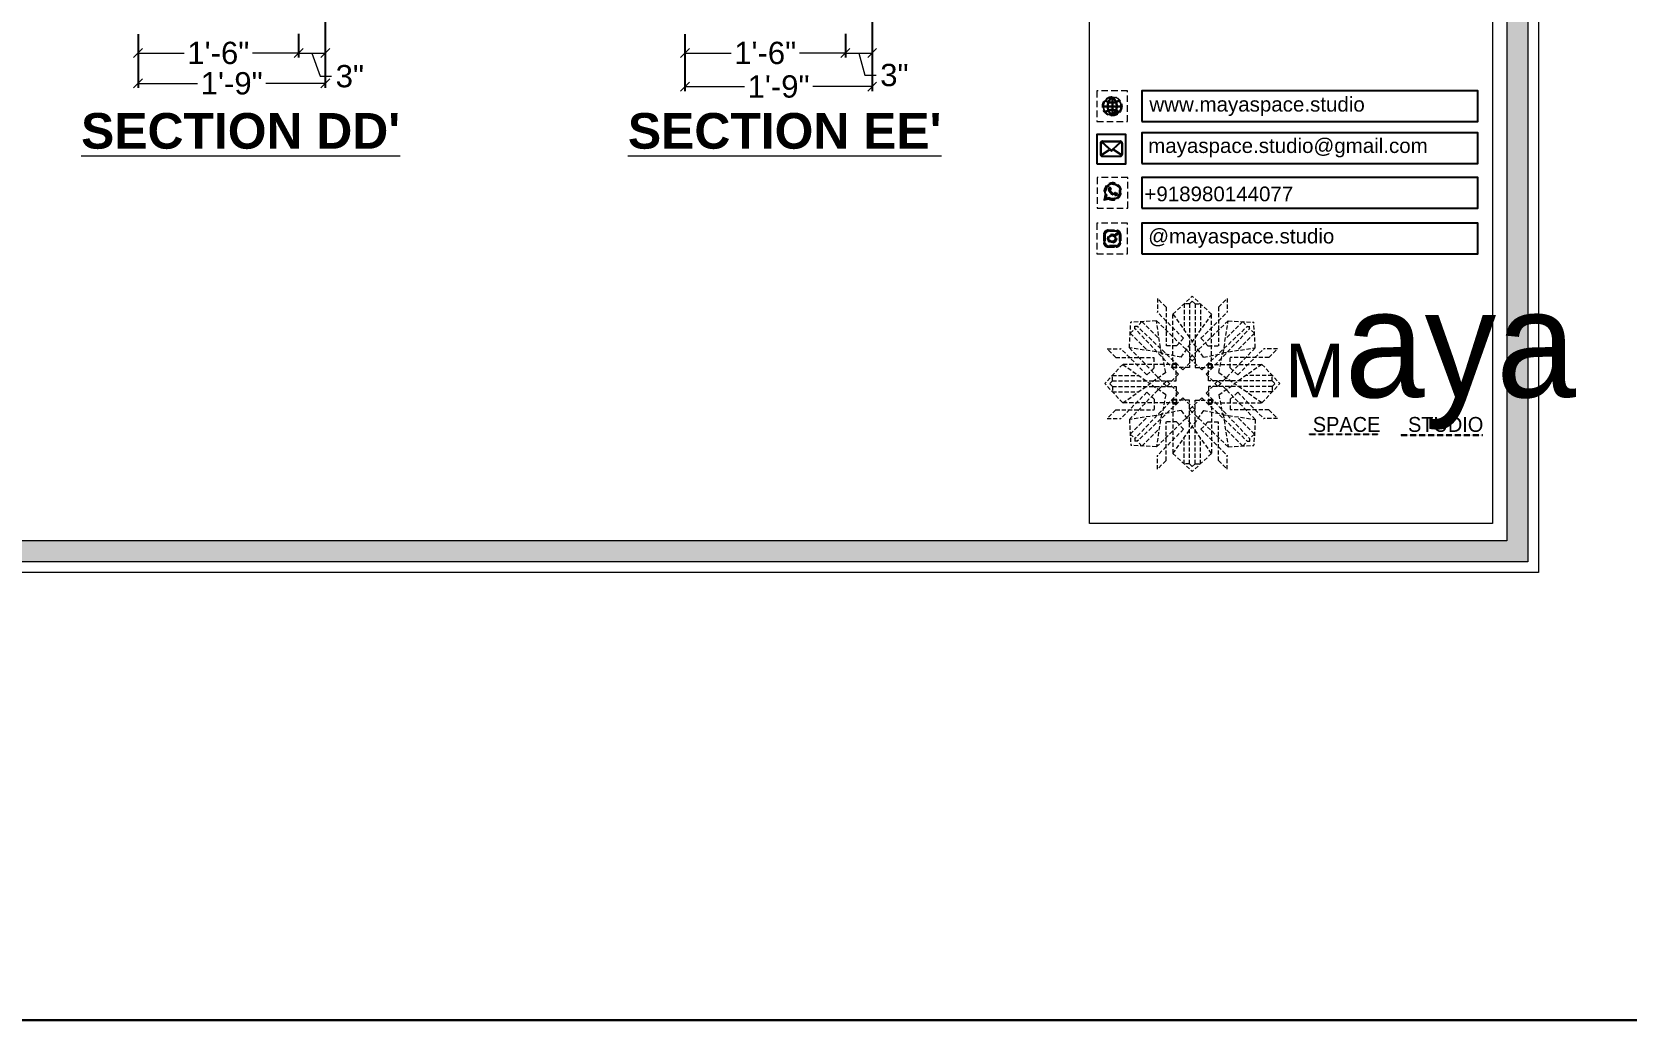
# Model space of a CAD drawing. Header units: millimetres. Extents: x 56222 to 3066687, y -650199 to -121287.
# Drawn here: x 133201.9 to 133380.8, y -185589.3 to -185478.4 of the extents above; entities that cross this region are included whole.
import ezdxf

# ---------------------------------------------------------------- set-up
doc = ezdxf.new("R2010")
doc.units = ezdxf.units.MM
doc.header["$MEASUREMENT"] = 0
doc.header["$PDMODE"] = 35
doc.linetypes.add('DASHEDX2', pattern=[1.5, 1, -0.5])
doc.layers.get('Defpoints').update_dxf_attribs({"color": 220})
for name, color, linetype, lineweight in [('DIM.', 250, 'Continuous', 13), ('dim05', 1, 'Continuous', 13), ('Dimension', 10, 'DASHEDX2', 20), ('TILE', 14, 'Continuous', 9), ('wall', 7, 'Continuous', 30)]:
    doc.layers.add(name, color=color, linetype=linetype, lineweight=lineweight)
doc.styles.add('Arial', font='arial.ttf')
doc.styles.get("Standard").update_dxf_attribs({"font": 'arial.ttf', "height": 6})
doc.dimstyles.new('ISO-25', dxfattribs={"dimtxt": 2.5, "dimasz": 1, "dimexe": 0.5, "dimexo": 1, "dimtad": 0, "dimdec": 1, "dimlunit": 4, "dimtxsty": 'Standard', "dimblk": 'OBLIQUE', "dimcen": 2.5, "dimclrd": 1, "dimclre": 1, "dimclrt": 5, "dimadec": 0, "dimazin": 0, "dimtfac": 1, "dimtdec": 1, "dimtmove": 0, "dimatfit": 3, "dimfxl": 1, "dimlwd": -1, "dimarcsym": 0})

# ---------------------------------------------------------------- blocks, each defined once
blk = doc.blocks.new('FSFSF')
at = {"color": 42, "lineweight": 5, "true_color": 0xe0ac11}
for p, q in [((28600.03, 143.51), (28600.03, 140.16)), ((28602.15, 141.41), (28600.03, 143.51)), ((28602.15, 141.41), (28602.15, 131.95)), ((28603.86, 139.69), (28608.58, 144.08)), ((28607.9, 142.22), (28606.58, 142.22)), ((28606.58, 142.22), (28606.58, 135.84)), ((28607.9, 142.22), (28608.58, 142.85)), ((28607.9, 142.22), (28607.9, 126.58)), ((28613.31, 139.69), (28608.58, 144.08)), ((28609.27, 142.22), (28608.59, 142.85)), ((28609.27, 142.22), (28609.27, 126.58)), ((28609.27, 142.22), (28610.59, 142.22)), ((28610.59, 142.22), (28610.59, 135.84)), ((28615.02, 141.41), (28617.14, 143.51)), ((28615.02, 141.41), (28615.02, 131.95)), ((28617.14, 143.51), (28617.14, 140.16)), ((28593.19, 131.45), (28593.54, 137.71)), ((28599.8, 138.06), (28593.54, 137.71)), ((28594.56, 136.12), (28594.56, 136.71)), ((28596.24, 137.86), (28595.12, 136.69)), ((28596.24, 137.86), (28600.47, 133.65)), ((28601.03, 130), (28599.8, 138.06)), ((28599.8, 138.05), (28608.58, 129.56)), ((28606.47, 133.76), (28600.03, 140.16)), ((28603.86, 126.58), (28603.86, 139.69)), ((28603.86, 139.69), (28608.58, 133.02)), ((28613.31, 139.69), (28608.59, 133.02)), ((28617.37, 138.05), (28608.59, 129.56)), ((28610.7, 133.76), (28617.14, 140.16)), ((28613.31, 126.58), (28613.31, 139.69)), ((28616.14, 130), (28617.37, 138.06)), ((28620.93, 137.86), (28616.7, 133.65)), ((28617.37, 138.06), (28623.63, 137.71)), ((28620.93, 137.86), (28622.05, 136.69)), ((28622.62, 136.12), (28622.62, 136.71)), ((28624, 131.45), (28623.65, 137.71)), ((28593.39, 135), (28594.56, 136.12)), ((28593.39, 135), (28597.6, 130.78)), ((28595.12, 136.69), (28594.53, 136.69)), ((28605.17, 124.98), (28594.56, 136.12)), ((28606.27, 126.08), (28595.12, 136.69)), ((28606.47, 133.76), (28604.75, 131.95)), ((28605.86, 129.18), (28608.58, 133.02)), ((28611.31, 129.18), (28608.59, 133.02)), ((28610.7, 133.76), (28612.42, 131.95)), ((28610.9, 126.08), (28622.05, 136.69)), ((28612.02, 124.98), (28622.62, 136.12)), ((28623.8, 135), (28619.59, 130.78)), ((28622.05, 136.69), (28622.64, 136.69)), ((28623.8, 135), (28622.62, 136.12)), ((28587.73, 131.22), (28591.08, 131.22)), ((28589.84, 129.1), (28587.73, 131.22)), ((28589.84, 129.1), (28599.29, 129.1)), ((28597.49, 124.78), (28591.08, 131.22)), ((28593.19, 131.45), (28601.69, 122.67)), ((28601.25, 130.22), (28593.19, 131.45)), ((28599.29, 126.5), (28599.29, 129.1)), ((28605.86, 129.18), (28601.03, 130)), ((28602.07, 125.39), (28601.25, 130.22)), ((28604.75, 131.95), (28602.15, 131.95)), ((28607.9, 128.92), (28608.58, 129.56)), ((28607.9, 128.92), (28608.58, 128.27)), ((28609.27, 128.92), (28608.59, 129.56)), ((28609.27, 128.92), (28608.59, 128.27)), ((28611.31, 129.18), (28616.14, 130)), ((28612.42, 131.95), (28615.02, 131.95)), ((28615.12, 125.39), (28615.94, 130.22)), ((28623.99, 131.45), (28615.5, 122.67)), ((28615.94, 130.22), (28624, 131.45)), ((28627.34, 129.1), (28617.89, 129.1)), ((28617.89, 126.5), (28617.89, 129.1)), ((28619.7, 124.78), (28626.1, 131.22)), ((28629.45, 131.22), (28626.1, 131.22)), ((28627.34, 129.1), (28629.45, 131.22)), ((28591.56, 127.39), (28587.17, 122.66)), ((28604.66, 127.39), (28591.56, 127.39)), ((28591.56, 127.39), (28598.23, 122.67)), ((28597.49, 124.78), (28599.29, 126.5)), ((28602.07, 125.39), (28598.23, 122.67)), ((28605.17, 124.98), (28602.97, 122.67)), ((28603.68, 126.54), (28603.68, 127.39)), ((28604.66, 126.54), (28603.68, 126.54)), ((28604.71, 127.57), (28603.86, 127.57)), ((28607.9, 126.58), (28603.86, 126.58)), ((28604.66, 123.35), (28604.66, 127.39)), ((28604.7, 126.58), (28604.71, 127.57)), ((28606.27, 126.08), (28608.58, 128.27)), ((28610.9, 126.08), (28608.59, 128.27)), ((28609.27, 126.58), (28613.31, 126.58)), ((28612.02, 124.98), (28614.21, 122.67)), ((28612.46, 126.58), (28612.46, 127.57)), ((28612.46, 127.57), (28613.31, 127.57)), ((28612.52, 123.35), (28612.52, 127.39)), ((28612.52, 127.39), (28625.63, 127.39)), ((28612.52, 126.54), (28613.51, 126.54)), ((28613.51, 126.54), (28613.51, 127.39)), ((28615.12, 125.39), (28618.96, 122.67)), ((28619.7, 124.78), (28617.89, 126.5)), ((28625.63, 127.39), (28618.96, 122.67)), ((28625.63, 127.39), (28630.02, 122.66)), ((28591.56, 117.94), (28587.17, 122.66)), ((28589.03, 123.35), (28588.4, 122.67)), ((28589.03, 121.98), (28588.4, 122.65)), ((28589.03, 123.35), (28589.03, 124.67)), ((28589.03, 124.67), (28595.4, 124.67)), ((28589.03, 123.35), (28604.66, 123.35)), ((28589.03, 121.98), (28604.66, 121.98)), ((28589.03, 121.98), (28589.03, 120.66)), ((28591.56, 117.94), (28598.23, 122.65)), ((28593.19, 113.88), (28601.69, 122.65)), ((28602.07, 119.94), (28598.23, 122.65)), ((28602.33, 123.35), (28601.69, 122.67)), ((28602.33, 121.98), (28601.69, 122.65)), ((28602.33, 123.35), (28602.97, 122.67)), ((28602.33, 121.98), (28602.97, 122.65)), ((28605.17, 120.35), (28602.97, 122.65)), ((28604.66, 121.98), (28604.66, 117.94)), ((28612.02, 120.35), (28614.21, 122.65)), ((28628.16, 123.35), (28612.52, 123.35)), ((28612.52, 121.98), (28612.52, 117.94)), ((28628.16, 121.98), (28612.52, 121.98)), ((28614.85, 123.35), (28614.21, 122.67)), ((28614.85, 121.98), (28614.21, 122.65)), ((28614.85, 123.35), (28615.5, 122.67)), ((28614.85, 121.98), (28615.5, 122.65)), ((28615.12, 119.94), (28618.96, 122.65)), ((28623.99, 113.88), (28615.5, 122.65)), ((28625.63, 117.94), (28618.96, 122.65)), ((28628.16, 124.67), (28621.78, 124.67)), ((28625.63, 117.94), (28630.02, 122.66)), ((28628.16, 123.35), (28628.16, 124.67)), ((28628.16, 123.35), (28628.78, 122.67)), ((28628.16, 121.98), (28628.78, 122.65)), ((28628.16, 121.98), (28628.16, 120.66)), ((28589.03, 120.66), (28595.4, 120.66)), ((28597.49, 120.54), (28591.08, 114.11)), ((28604.66, 117.94), (28591.56, 117.94)), ((28605.17, 120.35), (28594.56, 109.2)), ((28606.27, 119.15), (28595.12, 108.54)), ((28597.49, 120.54), (28599.29, 118.83)), ((28599.29, 118.83), (28599.29, 116.23)), ((28602.07, 119.94), (28601.25, 115.1)), ((28604.66, 118.78), (28603.68, 118.78)), ((28603.68, 118.78), (28603.68, 117.94)), ((28607.9, 118.65), (28603.86, 118.65)), ((28603.86, 118.65), (28603.86, 105.54)), ((28604.71, 117.66), (28603.86, 117.66)), ((28604.7, 118.65), (28604.71, 117.66)), ((28606.27, 119.15), (28608.58, 116.96)), ((28607.9, 103.01), (28607.9, 118.65)), ((28610.9, 119.15), (28608.59, 116.96)), ((28609.27, 118.65), (28613.31, 118.65)), ((28609.27, 103.01), (28609.27, 118.65)), ((28610.9, 119.15), (28622.05, 108.54)), ((28612.02, 120.35), (28622.62, 109.2)), ((28612.46, 118.65), (28612.46, 117.66)), ((28612.46, 117.66), (28613.31, 117.66)), ((28612.52, 118.78), (28613.51, 118.78)), ((28612.52, 117.94), (28625.63, 117.94)), ((28613.31, 118.65), (28613.31, 105.54)), ((28613.51, 118.78), (28613.51, 117.94)), ((28615.12, 119.94), (28615.94, 115.1)), ((28619.7, 120.54), (28617.89, 118.83)), ((28617.89, 118.83), (28617.89, 116.23)), ((28619.7, 120.54), (28626.1, 114.11)), ((28628.16, 120.66), (28621.78, 120.66)), ((28589.84, 116.23), (28587.73, 114.11)), ((28587.73, 114.11), (28591.08, 114.11)), ((28589.84, 116.23), (28599.29, 116.23)), ((28601.25, 115.1), (28593.19, 113.87)), ((28593.19, 113.87), (28593.54, 107.62)), ((28593.39, 110.32), (28597.6, 114.55)), ((28599.8, 107.17), (28608.58, 115.67)), ((28601.03, 115.23), (28599.8, 107.17)), ((28605.86, 116.05), (28601.03, 115.23)), ((28602.15, 103.82), (28602.15, 113.27)), ((28604.75, 113.27), (28602.15, 113.27)), ((28606.47, 111.47), (28604.75, 113.27)), ((28605.86, 116.05), (28608.58, 112.21)), ((28607.9, 116.31), (28608.58, 116.96)), ((28607.9, 116.31), (28608.58, 115.67)), ((28609.27, 116.31), (28608.59, 116.96)), ((28609.27, 116.31), (28608.59, 115.67)), ((28611.31, 116.05), (28608.59, 112.21)), ((28617.37, 107.17), (28608.59, 115.67)), ((28610.7, 111.47), (28612.42, 113.27)), ((28611.31, 116.05), (28616.14, 115.23)), ((28612.42, 113.27), (28615.02, 113.27)), ((28615.02, 103.82), (28615.02, 113.27)), ((28615.94, 115.1), (28624, 113.87)), ((28616.14, 115.23), (28617.37, 107.17)), ((28627.34, 116.23), (28617.89, 116.23)), ((28623.8, 110.32), (28619.59, 114.55)), ((28624, 113.87), (28623.65, 107.62)), ((28629.45, 114.11), (28626.1, 114.11)), ((28627.34, 116.23), (28629.45, 114.11)), ((28593.39, 110.32), (28594.56, 109.2)), ((28596.24, 107.37), (28600.47, 111.58)), ((28606.47, 111.47), (28600.03, 105.07)), ((28603.86, 105.54), (28608.58, 112.21)), ((28606.58, 103.01), (28606.58, 109.38)), ((28613.31, 105.54), (28608.59, 112.21)), ((28610.59, 103.01), (28610.59, 109.38)), ((28610.7, 111.47), (28617.14, 105.07)), ((28620.93, 107.37), (28616.7, 111.58)), ((28623.8, 110.32), (28622.62, 109.2)), ((28599.8, 107.17), (28593.54, 107.52)), ((28595.12, 108.54), (28594.53, 108.54)), ((28594.56, 109.2), (28594.56, 108.61)), ((28596.24, 107.37), (28595.12, 108.54)), ((28603.86, 105.54), (28608.58, 101.15)), ((28613.31, 105.54), (28608.58, 101.15)), ((28617.37, 107.17), (28623.63, 107.52)), ((28620.93, 107.37), (28622.05, 108.54)), ((28622.05, 108.54), (28622.64, 108.54)), ((28622.62, 109.2), (28622.62, 108.61)), ((28600.03, 101.71), (28600.03, 105.07)), ((28602.15, 103.82), (28600.03, 101.71)), ((28607.9, 103.01), (28606.58, 103.01)), ((28607.9, 103.01), (28608.58, 102.38)), ((28609.27, 103.01), (28608.59, 102.38)), ((28609.27, 103.01), (28610.59, 103.01)), ((28615.02, 103.82), (28617.14, 101.71)), ((28617.14, 101.71), (28617.14, 105.07))]:
    blk.add_line(p, q, dxfattribs=at)
blk = doc.blocks.new('hgwg')
at = {"layer": 'Dimension', "true_color": 0xd39e00}
h = blk.add_hatch(color=42, dxfattribs=at)
h.dxf.hatch_style = 1
h.paths.add_polyline_path([(27505.71, 45.05), (27494.27, 45.05), (27494.27, 44.9), (27505.71, 44.9)])
h = blk.add_hatch(color=42, dxfattribs=at)
h.dxf.hatch_style = 1
h.paths.add_polyline_path([(27523.3, 44.9), (27509.68, 44.9), (27509.68, 44.75), (27523.3, 44.75)])
at = {"layer": 'Dimension', "color": 42, "true_color": 0xd39e00}
for p, q in [((27494.27, 45.05), (27505.71, 45.05)), ((27494.27, 44.9), (27494.27, 45.05)), ((27494.27, 44.9), (27505.71, 44.9)), ((27505.71, 45.05), (27505.71, 44.9)), ((27509.68, 44.9), (27523.3, 44.9)), ((27509.68, 44.9), (27509.68, 44.75)), ((27509.68, 44.75), (27523.3, 44.75)), ((27523.3, 44.75), (27523.3, 44.9))]:
    blk.add_line(p, q, dxfattribs=at)
at = {"layer": 'Dimension', "color": 42, "true_color": 0xd39e00, "attachment_point": 1}
for s, width, insert, char_height in [('{\\fCinzel|b0|i0|c0|p2;\\H1.5x;M\\fAmsterdam One|b0|i0|c0|p2;\\H2x;aya}', 85.3277, (27490.17, 69.17), 6), ('{\\fCinzel|b0|i0|c0|p0;SPACE     STUDIO}', 66.129, (27494.83, 47.86), 2.5)]:
    blk.add_mtext_dynamic_manual_height_columns(s, width=width, gutter_width=30, heights=[0], dxfattribs=dict(at, insert=insert, char_height=char_height))
blk = doc.blocks.new('QEGW4TG')
at = {"layer": 'Dimension', "true_color": 0x000000}
h = blk.add_hatch(color=18, dxfattribs=at)
h.dxf.hatch_style = 1
h.paths.add_polyline_path([(1.19, 1.98), (1.03, 1.3, 0.550912), (1.11, 1.23), (1.75, 1.39, 6.344125)])
h.paths.add_polyline_path([(1.81, 1.7), (1.4, 1.6), (1.5, 2.03, -9.071339)], flags=16)
h.paths.add_polyline_path([(1.75, 2.69, -0.387513), (1.89, 3.19, -0.360742), (2.01, 3.18), (2.17, 2.86, -0.071517), (2.06, 2.73, 0.321676), (2.05, 2.65, 0.122183), (2.53, 2.25, 0.066047), (2.69, 1.93, 0.375674), (3.11, 2.16, 0.526753), (3.03, 2.29), (2.79, 2.37, 0.273721), (2.69, 2.34, 0.040749), (2.63, 2.27, -2.427977), (2.45, 2, -0.190785)], flags=0)
h = blk.add_hatch(color=18, dxfattribs=at)
h.dxf.hatch_style = 1
h.paths.add_polyline_path([(2.69, 2.34, 0.040749), (2.63, 2.27, -0.441282), (2.53, 2.25, -0.11828), (2.06, 2.64, -0.441282), (2.07, 2.74, 0.040749), (2.13, 2.81, 0.290083), (2.14, 2.92), (2.01, 3.18, 0.316231), (1.91, 3.2, 0.190337), (1.73, 3, 0.170513), (1.72, 2.74, 0.252784), (2.69, 1.93, 0.170513), (2.95, 1.97, 0.190337), (3.11, 2.18, 0.466684), (3.03, 2.29), (2.79, 2.37, 0.273721)])
for p, q in [((2.01, 3.18), (2.14, 2.92)), ((1.19, 1.98), (1.03, 1.3)), ((1.1, 1.23), (1.75, 1.39)), ((1.5, 2.03), (1.4, 1.6)), ((1.4, 1.6), (1.81, 1.7)), ((3.07, 2.28), (2.8, 2.36))]:
    blk.add_line(p, q)
blk.add_lwpolyline([(0, 0), (4.68, 0), (4.68, 4.68), (0, 4.68)], close=True)
for centre, radius, start, end in [((2.39, 2.56), 1.34, 241.4727, 205.6422), ((2.39, 2.56), 1.04, 235.9962, 210.8333), ((2.09, 2.87), 0.39, 159.7007, 198.4072), ((2.96, 3.23), 1.33, 201.4218, 258.1669), ((2.07, 2.87), 0.364, 118.9685, 159.3648), ((1.94, 3.12), 0.0896, 41.8985, 123.1344), ((2.11, 2.68), 0.066, 135.9932, 224.8892), ((1.67, 3.16), 0.586, 312.4617, 321.8728), ((3.12, 3.42), 1.31, 216.5455, 243.5279), ((2.05, 2.87), 0.104, 320.3924, 28.6971), ((1.09, 1.29), 0.0598, 164.8483, 282.1458), ((2.57, 2.3), 0.066, 234.2482, 323.1441), ((3.11, 1.94), 0.586, 137.2645, 146.6756), ((2.76, 2.27), 0.104, 70.4402, 138.745), ((2.75, 2.31), 0.39, 260.7301, 299.4366), ((2.76, 2.29), 0.364, 299.7725, 340.1688), ((3.03, 2.2), 0.0896, 336.0029, 57.2388)]:
    blk.add_arc(centre, radius, start, end)
blk = doc.blocks.new('ASGERG')
at = {"layer": 'Dimension', "true_color": 0x000000}
h = blk.add_hatch(color=18, dxfattribs=at)
h.dxf.hatch_style = 1
h.paths.add_polyline_path([(0.99, 1.7, 0.402382), (1.83, 1.03), (2.96, 1.03, 0.426145), (3.66, 1.9), (3.66, 2.99, 0.402382), (2.83, 3.67), (1.69, 3.67, 0.426145), (0.99, 2.79)])
h.paths.add_polyline_path([(1.27, 1.72, 0.402382), (1.8, 1.3), (2.94, 1.3, 0.426145), (3.38, 1.85), (3.38, 2.97, 0.402382), (2.85, 3.4), (1.72, 3.4, 0.426145), (1.27, 2.85)], flags=16)
h.paths.add_polyline_path([(3.02, 2.35, -1), (1.64, 2.35, -1)], flags=0)
h.paths.add_polyline_path([(2.74, 2.35, -1), (1.92, 2.35, -1)], flags=0)
h.paths.add_polyline_path([(3.19, 3.02, -1), (2.86, 3.02, -1)], flags=0)
h.paths.add_polyline_path([(1.64, 2.35, 1), (3.02, 2.35, 1)], flags=0)
h = blk.add_hatch(color=18, dxfattribs=at)
h.dxf.hatch_style = 1
h.paths.add_polyline_path([(1.64, 2.35, 1), (3.02, 2.35, 1)])
h.paths.add_polyline_path([(2.74, 2.35, 1), (1.92, 2.35, 1)], flags=16)
h = blk.add_hatch(color=18, dxfattribs=at)
h.dxf.hatch_style = 1
h.paths.add_polyline_path([(3.19, 3.02, 1), (2.86, 3.02, 1)])
for p, q in [((0.99, 2.99), (0.99, 1.7)), ((1.27, 2.97), (1.27, 1.72)), ((1.69, 3.67), (2.96, 3.67)), ((2.94, 3.4), (1.72, 3.4)), ((3.38, 2.97), (3.38, 1.72)), ((3.66, 2.99), (3.66, 1.7)), ((1.69, 1.03), (2.96, 1.03)), ((2.94, 1.3), (1.72, 1.3))]:
    blk.add_line(p, q)
blk.add_lwpolyline([(0, 0), (4.68, 0), (4.68, 4.68), (0, 4.68)], close=True)
for centre, radius in [((2.33, 2.35), 0.694), ((2.33, 2.35), 0.414), ((3.02, 3.02), 0.168)]:
    blk.add_circle(centre, radius)
for centre, radius, start, end in [((1.76, 2.89), 0.778, 94.8631, 172.8127), ((1.76, 2.91), 0.491, 94.8631, 172.8127), ((2.9, 2.91), 0.491, 7.1873, 85.1369), ((2.89, 2.89), 0.778, 7.1873, 85.1369), ((1.76, 1.8), 0.778, 187.1873, 265.1369), ((1.76, 1.78), 0.491, 187.1873, 265.1369), ((2.9, 1.78), 0.491, 274.8631, 352.8127), ((2.89, 1.8), 0.778, 274.8631, 352.8127)]:
    blk.add_arc(centre, radius, start, end)
blk = doc.blocks.new('DTGWEGEARG')
at = {"layer": 'Dimension', "true_color": 0x000000}
h = blk.add_hatch(color=18, dxfattribs=at)
h.dxf.hatch_style = 1
h.paths.add_polyline_path([(3.83, 2.34, 1), (0.85, 2.34, 1)])
h.paths.add_polyline_path([(2.41, 1.12), (2.41, 1.69, -0.058279), (2.81, 1.63, -0.103353)], flags=16)
h.paths.add_polyline_path([(2.26, 1.13, -0.101741), (1.87, 1.63, -0.057171), (2.26, 1.69)], flags=16)
h.paths.add_polyline_path([(2.17, 1.01, -0.105795), (1.72, 1.58, 0.055205), (1.38, 1.41, 0.169822)], flags=16)
h.paths.add_polyline_path([(3.02, 1.72, 0.081336), (3.13, 2.27), (3.68, 2.27, -0.152069), (3.4, 1.52, 0.05687)], flags=16)
h.paths.add_polyline_path([(2.87, 1.77, 0.061945), (2.41, 1.84), (2.41, 2.27), (2.98, 2.27, -0.081344)], flags=16)
h.paths.add_polyline_path([(2.26, 1.84, 0.060923), (1.8, 1.77, -0.081344), (1.7, 2.27), (2.26, 2.27)], flags=16)
h.paths.add_polyline_path([(1.66, 1.72, 0.05687), (1.28, 1.52, -0.152069), (1, 2.27), (1.55, 2.27, 0.081336)], flags=16)
h.paths.add_polyline_path([(2.98, 2.42), (2.41, 2.42), (2.41, 2.83, 0.061945), (2.87, 2.91, -0.080009)], flags=16)
h.paths.add_polyline_path([(3.13, 2.42, 0.080116), (3.02, 2.96, 0.127778), (2.51, 3.67, -0.36029), (3.68, 2.42)], flags=16)
h.paths.add_polyline_path([(2.26, 2.42), (1.7, 2.42, -0.080009), (1.8, 2.91, 0.060923), (2.26, 2.84)], flags=16)
h.paths.add_polyline_path([(1.55, 2.42), (1, 2.42, -0.150466), (1.28, 3.16, 0.05687), (1.66, 2.96, 0.080116)], flags=16)
h.paths.add_polyline_path([(2.41, 2.98), (2.41, 3.56, -0.103353), (2.81, 3.05, -0.058279)], flags=16)
h.paths.add_polyline_path([(2.26, 2.99, -0.057171), (1.87, 3.05, -0.101741), (2.26, 3.55)], flags=16)
h.paths.add_polyline_path([(1.72, 3.1, -0.055205), (1.38, 3.27, -0.169822), (2.17, 3.67, 0.105795)], flags=16)
blk.add_lwpolyline([(0, 0), (4.68, 0), (4.68, 4.68), (0, 4.68)], close=True)
at = {"layer": 'Dimension', "color": 18, "true_color": 0x000000}
for p, q in [((2.26, 3.55), (2.26, 2.99)), ((2.26, 2.84), (2.26, 2.42)), ((2.41, 3.56), (2.41, 2.98)), ((2.41, 2.83), (2.41, 2.42)), ((1, 2.42), (1.55, 2.42)), ((1, 2.27), (1.55, 2.27)), ((1.7, 2.42), (2.26, 2.42)), ((1.7, 2.27), (2.26, 2.27)), ((2.26, 2.27), (2.26, 1.84)), ((2.26, 1.69), (2.26, 1.13)), ((2.41, 2.42), (2.98, 2.42)), ((2.41, 2.27), (2.98, 2.27)), ((2.41, 2.27), (2.41, 1.84)), ((2.41, 1.69), (2.41, 1.12)), ((3.13, 2.42), (3.68, 2.42)), ((3.13, 2.27), (3.68, 2.27))]:
    blk.add_line(p, q, dxfattribs=at)
blk.add_circle((2.34, 2.34), 1.49, dxfattribs=at)
for centre, radius, start, end in [((2.34, 2.34), 1.34, 142.3819, 176.6093), ((2.34, 4.74), 1.9, 236.1399, 249.1595), ((2.34, 2.34), 1.34, 97.3549, 135.9073), ((2.34, 4.74), 1.75, 236.7417, 249.3811), ((3.28, 2.34), 1.73, 159.0567, 177.3789), ((3.28, 2.34), 1.58, 158.8325, 177.1302), ((3.28, 2.34), 1.73, 129.9301, 154.0867), ((2.34, 4.74), 1.9, 253.6799, 267.6253), ((3.28, 2.34), 1.58, 130.1073, 153.3446), ((2.34, 4.74), 1.75, 254.3336, 267.422), ((1.4, 2.34), 1.58, 26.6554, 50.2584), ((2.34, 4.74), 1.75, 272.3248, 285.6664), ((2.34, 4.74), 1.9, 272.1415, 286.3201), ((2.34, 2.34), 1.34, 3.3907, 82.6451), ((1.4, 2.34), 1.73, 25.9133, 50.0699), ((1.4, 2.34), 1.58, 2.8698, 21.1675), ((2.34, 4.74), 1.75, 290.6189, 303.2583), ((2.34, 4.74), 1.9, 290.8405, 303.8601), ((1.4, 2.34), 1.73, 2.6211, 20.9433), ((2.34, 2.34), 1.34, 183.0315, 217.6181), ((2.34, -0.06), 1.9, 110.8405, 123.8601), ((2.34, -0.06), 1.75, 110.6189, 123.2583), ((2.34, 2.34), 1.34, 224.0927, 262.6451), ((3.28, 2.34), 1.73, 182.3435, 200.9433), ((3.28, 2.34), 1.58, 182.5658, 201.1675), ((3.28, 2.34), 1.73, 205.9133, 230.0699), ((2.34, -0.06), 1.9, 92.3747, 106.3201), ((2.34, -0.06), 1.75, 92.578, 105.6664), ((3.28, 2.34), 1.58, 206.6554, 229.8927), ((2.34, -0.06), 1.9, 73.6799, 87.8585), ((2.34, -0.06), 1.75, 74.3336, 87.6752), ((1.4, 2.34), 1.58, 309.7416, 333.3446), ((1.4, 2.34), 1.73, 309.9301, 334.0867), ((2.34, 2.34), 1.34, 277.3549, 315.9073), ((1.4, 2.34), 1.58, 338.8325, 357.4342), ((2.34, -0.06), 1.75, 56.7417, 69.3811), ((1.4, 2.34), 1.73, 339.0567, 357.6565), ((2.34, -0.06), 1.9, 56.1399, 69.1595), ((2.34, 2.34), 1.34, 322.3819, 356.9685)]:
    blk.add_arc(centre, radius, start, end, dxfattribs=at)
blk = doc.blocks.new('_Oblique')
at = {"layer": 'wall', "color": 0, "lineweight": -2}
blk.add_line((-0.5, -0.5), (0.5, 0.5), dxfattribs=at)
blk = doc.blocks.new('*D630')
at = {"layer": 'Defpoints', "color": 0, "lineweight": 30, "transparency": 16777216}
for p in [(133213.83, -185477.71), (133231.83, -185477.66, -0.13), (133231.83, -185480.81)]:
    blk.add_point(p, dxfattribs=at)
at = {"layer": 'dim05', "color": 1, "linetype": 'Continuous', "lineweight": -2, "transparency": 16777216}
for p, q in [((133213.83, -185478.71), (133213.83, -185481.31)), ((133231.83, -185478.66), (133231.83, -185481.31))]:
    blk.add_line(p, q, dxfattribs=at)
at = {"layer": 'dim05', "color": 1, "linetype": 'Continuous', "transparency": 16777216}
for p, q in [((133213.83, -185480.81), (133219, -185480.81)), ((133231.83, -185480.81), (133226.66, -185480.81))]:
    blk.add_line(p, q, dxfattribs=at)
at = {"layer": 'dim05', "color": 1, "transparency": 16777216, "rotation": 180}
blk.add_blockref('_Oblique', (133213.83, -185480.81), dxfattribs=at)
at = {"layer": 'dim05', "color": 1, "transparency": 16777216}
blk.add_blockref('_Oblique', (133231.83, -185480.81), dxfattribs=at)
at = {"layer": 'dim05', "color": 5, "lineweight": 25, "transparency": 16777216, "insert": (133222.83, -185480.81), "char_height": 2.5, "attachment_point": 5, "style": 'Arial'}
blk.add_mtext('1\'-6"', dxfattribs=at)
blk = doc.blocks.new('*D631')
at = {"layer": 'Defpoints', "color": 0, "lineweight": 30, "transparency": 16777216}
for p in [(133234.83, -185474.66), (133231.83, -185477.71), (133234.83, -185480.81)]:
    blk.add_point(p, dxfattribs=at)
at = {"layer": 'dim05', "color": 1, "linetype": 'Continuous', "lineweight": -2, "transparency": 16777216}
for p, q in [((133234.83, -185475.66), (133234.83, -185481.31)), ((133231.83, -185478.71), (133231.83, -185481.31))]:
    blk.add_line(p, q, dxfattribs=at)
at = {"layer": 'dim05', "color": 1, "linetype": 'Continuous', "transparency": 16777216}
for p, q in [((133231.83, -185480.81), (133234.83, -185480.81)), ((133233.33, -185480.81), (133234.27, -185483.42)), ((133234.27, -185483.42), (133235.52, -185483.42))]:
    blk.add_line(p, q, dxfattribs=at)
at = {"layer": 'dim05', "color": 1, "transparency": 16777216, "rotation": 180}
blk.add_blockref('_Oblique', (133231.83, -185480.81), dxfattribs=at)
at = {"layer": 'dim05', "color": 1, "transparency": 16777216}
blk.add_blockref('_Oblique', (133234.83, -185480.81), dxfattribs=at)
at = {"layer": 'dim05', "color": 5, "lineweight": 25, "transparency": 16777216, "insert": (133237.58, -185483.42), "char_height": 2.5, "attachment_point": 5, "style": 'Arial'}
blk.add_mtext('3"', dxfattribs=at)
blk = doc.blocks.new('*D657')
at = {"layer": 'Defpoints', "color": 0, "lineweight": 30, "transparency": 16777216}
for p in [(133275.17, -185477.71), (133293.17, -185477.66, -0.13), (133293.17, -185480.81)]:
    blk.add_point(p, dxfattribs=at)
at = {"layer": 'dim05', "color": 1, "linetype": 'Continuous', "lineweight": -2, "transparency": 16777216}
for p, q in [((133275.17, -185478.71), (133275.17, -185481.31)), ((133293.17, -185478.66), (133293.17, -185481.31))]:
    blk.add_line(p, q, dxfattribs=at)
at = {"layer": 'dim05', "color": 1, "linetype": 'Continuous', "transparency": 16777216}
for p, q in [((133275.17, -185480.81), (133280.34, -185480.81)), ((133293.17, -185480.81), (133288, -185480.81))]:
    blk.add_line(p, q, dxfattribs=at)
at = {"layer": 'dim05', "color": 1, "transparency": 16777216, "rotation": 180}
blk.add_blockref('_Oblique', (133275.17, -185480.81), dxfattribs=at)
at = {"layer": 'dim05', "color": 1, "transparency": 16777216}
blk.add_blockref('_Oblique', (133293.17, -185480.81), dxfattribs=at)
at = {"layer": 'dim05', "color": 5, "lineweight": 25, "transparency": 16777216, "insert": (133284.17, -185480.81), "char_height": 2.5, "attachment_point": 5, "style": 'Arial'}
blk.add_mtext('1\'-6"', dxfattribs=at)
blk = doc.blocks.new('*D658')
at = {"layer": 'Defpoints', "color": 0, "lineweight": 30, "transparency": 16777216}
for p in [(133296.17, -185474.71, -0.13), (133293.17, -185477.66, -0.13), (133296.17, -185480.81)]:
    blk.add_point(p, dxfattribs=at)
at = {"layer": 'dim05', "color": 1, "linetype": 'Continuous', "lineweight": -2, "transparency": 16777216}
for p, q in [((133296.17, -185475.71), (133296.17, -185481.31)), ((133293.17, -185478.66), (133293.17, -185481.31))]:
    blk.add_line(p, q, dxfattribs=at)
at = {"layer": 'dim05', "color": 1, "linetype": 'Continuous', "transparency": 16777216}
for p, q in [((133293.17, -185480.81), (133296.17, -185480.81)), ((133294.67, -185480.81), (133295.35, -185483.29)), ((133295.35, -185483.29), (133296.6, -185483.29))]:
    blk.add_line(p, q, dxfattribs=at)
at = {"layer": 'dim05', "color": 1, "transparency": 16777216, "rotation": 180}
blk.add_blockref('_Oblique', (133293.17, -185480.81), dxfattribs=at)
at = {"layer": 'dim05', "color": 1, "transparency": 16777216}
blk.add_blockref('_Oblique', (133296.17, -185480.81), dxfattribs=at)
at = {"layer": 'dim05', "color": 5, "lineweight": 25, "transparency": 16777216, "insert": (133298.66, -185483.29), "char_height": 2.5, "attachment_point": 5, "style": 'Arial'}
blk.add_mtext('3"', dxfattribs=at)
blk = doc.blocks.new('*D652')
at = {"layer": 'Defpoints', "color": 0, "lineweight": 30, "transparency": 16777216}
for p in [(133234.83, -185474.71, -0.13), (133213.83, -185477.71), (133234.83, -185484.22)]:
    blk.add_point(p, dxfattribs=at)
at = {"layer": 'dim05', "color": 1, "linetype": 'Continuous', "lineweight": -2, "transparency": 16777216}
for p, q in [((133234.83, -185475.71), (133234.83, -185484.72)), ((133213.83, -185478.71), (133213.83, -185484.72))]:
    blk.add_line(p, q, dxfattribs=at)
at = {"layer": 'dim05', "color": 1, "linetype": 'Continuous', "transparency": 16777216}
for p, q in [((133213.83, -185484.22), (133220.5, -185484.22)), ((133234.83, -185484.22), (133228.16, -185484.22))]:
    blk.add_line(p, q, dxfattribs=at)
at = {"layer": 'dim05', "color": 1, "transparency": 16777216, "rotation": 180}
blk.add_blockref('_Oblique', (133213.83, -185484.22), dxfattribs=at)
at = {"layer": 'dim05', "color": 1, "transparency": 16777216}
blk.add_blockref('_Oblique', (133234.83, -185484.22), dxfattribs=at)
at = {"layer": 'dim05', "color": 5, "lineweight": 25, "transparency": 16777216, "insert": (133224.33, -185484.22), "char_height": 2.5, "attachment_point": 5, "style": 'Arial'}
blk.add_mtext('1\'-9"', dxfattribs=at)
blk = doc.blocks.new('*D653')
at = {"layer": 'Defpoints', "color": 0, "lineweight": 30, "transparency": 16777216}
for p in [(133296.17, -185474.71, -0.13), (133275.17, -185477.71), (133296.17, -185484.58)]:
    blk.add_point(p, dxfattribs=at)
at = {"layer": 'dim05', "color": 1, "linetype": 'Continuous', "lineweight": -2, "transparency": 16777216}
for p, q in [((133296.17, -185475.71), (133296.17, -185485.08)), ((133275.17, -185478.71), (133275.17, -185485.08))]:
    blk.add_line(p, q, dxfattribs=at)
at = {"layer": 'dim05', "color": 1, "linetype": 'Continuous', "transparency": 16777216}
for p, q in [((133275.17, -185484.58), (133281.84, -185484.58)), ((133296.17, -185484.58), (133289.5, -185484.58))]:
    blk.add_line(p, q, dxfattribs=at)
at = {"layer": 'dim05', "color": 1, "transparency": 16777216, "rotation": 180}
blk.add_blockref('_Oblique', (133275.17, -185484.58), dxfattribs=at)
at = {"layer": 'dim05', "color": 1, "transparency": 16777216}
blk.add_blockref('_Oblique', (133296.17, -185484.58), dxfattribs=at)
at = {"layer": 'dim05', "color": 5, "lineweight": 25, "transparency": 16777216, "insert": (133285.67, -185484.58), "char_height": 2.5, "attachment_point": 5, "style": 'Arial'}
blk.add_mtext('1\'-9"', dxfattribs=at)

msp = doc.modelspace()

# ---------------------------------------------------------------- hatches: boundary and pattern name
at = {"layer": 'Dimension', "linetype": 'Continuous', "true_color": 0xd39e00}
h = msp.add_hatch(color=42, dxfattribs=at)
h.paths.add_polyline_path([(133033.328, -185301.142), (133033.328, -185537.919), (133369.719, -185537.919), (133369.719, -185301.142)])
h.paths.add_polyline_path([(133035.689, -185303.503), (133367.358, -185303.503), (133367.358, -185535.558), (133035.689, -185535.558)], flags=16)
at = {"layer": 'Dimension', "true_color": 0x000000}
h = msp.add_hatch(color=18, dxfattribs=at)
h.dxf.hatch_style = 1
h.paths.add_polyline_path([(133323.991, -185492.432, 0.4142136), (133324.242, -185492.181), (133324.242, -185490.928, 0.4142136), (133323.991, -185490.677), (133322, -185490.677, 0.4142136), (133321.749, -185490.928), (133321.749, -185492.181, 0.4142136), (133322, -185492.432)])
h.paths.add_polyline_path([(133323.181, -185491.677), (133324.102, -185492.292, -0.1989124), (133323.991, -185492.338), (133322, -185492.338, -0.1989124), (133321.889, -185492.292), (133322.811, -185491.677), (133322.996, -185491.85)], flags=16)
h.paths.add_polyline_path([(133322.996, -185491.721), (133321.982, -185490.772, -0.0287833), (133322, -185490.771), (133323.991, -185490.771, -0.0287833), (133324.009, -185490.772)], flags=16)
h.paths.add_polyline_path([(133323.251, -185491.611), (133324.101, -185490.816, -0.2024819), (133324.148, -185490.928), (133324.148, -185492.181, -0.043076), (133324.146, -185492.208)], flags=16)
h.paths.add_polyline_path([(133322.74, -185491.611), (133321.846, -185492.208, -0.043076), (133321.843, -185492.181), (133321.843, -185490.928, -0.2024819), (133321.891, -185490.816)], flags=16)

# ---------------------------------------------------------------- linework, layer by layer
at = {"color": 18, "true_color": 0x000000}
for points in [[(133326.411, -185488.506), (133364.103, -185488.506), (133364.103, -185485.061), (133326.411, -185485.061)], [(133326.411, -185493.208), (133364.103, -185493.208), (133364.103, -185489.763), (133326.411, -185489.763)], [(133326.428, -185498.223), (133364.103, -185498.223), (133364.103, -185494.778), (133326.428, -185494.778)], [(133326.411, -185503.358), (133364.103, -185503.358), (133364.103, -185499.913), (133326.411, -185499.913)]]:
    msp.add_lwpolyline(points, close=True, dxfattribs=at)
msp.add_lwpolyline([(133321.356, -185493.234), (133324.632, -185493.234), (133324.632, -185489.958), (133321.356, -185489.958)], close=True)
at = {"layer": 'Dimension', "color": 18, "linetype": 'Continuous', "true_color": 0x000000}
for p, q in [((133322, -185490.677), (133323.991, -185490.677)), ((133321.749, -185490.928), (133321.749, -185492.181)), ((133321.843, -185490.928), (133321.843, -185492.181)), ((133321.846, -185492.208), (133322.74, -185491.611)), ((133321.889, -185492.292), (133322.811, -185491.677)), ((133321.891, -185490.816), (133322.74, -185491.611)), ((133321.982, -185490.772), (133322.996, -185491.721)), ((133322, -185490.771), (133323.991, -185490.771)), ((133322, -185492.338), (133323.991, -185492.338)), ((133322, -185492.432), (133323.991, -185492.432)), ((133322.811, -185491.677), (133322.996, -185491.85)), ((133322.996, -185491.721), (133324.009, -185490.772)), ((133322.996, -185491.85), (133323.181, -185491.677)), ((133324.102, -185492.292), (133323.181, -185491.677)), ((133323.251, -185491.611), (133324.101, -185490.816)), ((133324.146, -185492.208), (133323.251, -185491.611)), ((133324.148, -185490.928), (133324.148, -185492.181)), ((133324.242, -185490.928), (133324.242, -185492.181))]:
    msp.add_line(p, q, dxfattribs=at)
at = {"layer": 'Dimension', "color": 42, "linetype": 'Continuous', "true_color": 0xd39e00}
for points in [[(133032.148, -185299.961), (133370.899, -185299.961), (133370.899, -185539.099), (133032.148, -185539.099)], [(133033.328, -185301.142), (133369.719, -185301.142), (133369.719, -185537.919), (133033.328, -185537.919)], [(133035.689, -185303.503), (133367.358, -185303.503), (133367.358, -185535.558), (133035.689, -185535.558)]]:
    msp.add_lwpolyline(points, close=True, dxfattribs=at)
at = {"layer": 'Dimension', "color": 42, "linetype": 'ByBlock', "true_color": 0xd39e00}
msp.add_lwpolyline([(133320.558, -185533.615), (133320.558, -185305.446), (133365.759, -185305.446), (133365.759, -185533.615)], close=True, dxfattribs=at)
at = {"layer": 'Dimension', "color": 18, "true_color": 0x000000}
for centre, radius, start, end in [((133322, -185490.928), 0.251, 90, 180), ((133323.991, -185490.928), 0.251, 0, 90), ((133322, -185492.181), 0.251, 180, 270), ((133322, -185490.928), 0.157, 134.21354, 180), ((133322, -185492.181), 0.157, 180, 189.86619), ((133322, -185492.181), 0.157, 224.99995, 270), ((133322, -185490.928), 0.157, 90, 96.59481), ((133323.991, -185490.928), 0.157, 83.40519, 90), ((133323.991, -185492.181), 0.251, 270, 0), ((133323.991, -185492.181), 0.157, 270, 315.00005), ((133323.991, -185490.928), 0.157, 0, 45.78646), ((133323.991, -185492.181), 0.157, 350.13381, 0)]:
    msp.add_arc(centre, radius, start, end, dxfattribs=at)
at = {"layer": 'TILE', "color": 3, "lineweight": 30}
msp.add_lwpolyline([(132465.516, -184996.014), (133892.357, -184996.014), (133892.357, -185589.341), (132465.516, -185589.341)], close=True, dxfattribs=at)

# ---------------------------------------------------------------- block references
at = {"layer": 'Dimension', "color": 42, "true_color": 0xd39e00}
for name, p, xscale, yscale, zscale in [('DTGWEGEARG', (133321.374, -185488.506), 0.7364325248379283, 0.7364325248379283, 0.7364325248379283), ('QEGW4TG', (133321.391, -185498.223), 0.7364325248379283, 0.7364325248379283, 0.7364325248379283), ('ASGERG', (133321.374, -185503.358), 0.7364325248379283, 0.7364325248379283, 0.7364325248379283), ('FSFSF', (120224.874, -185574.11), 0.4581562176847544, 0.4581562176847544, 0.4581562176847544), ('hgwg', (114962.377, -185553.654), 0.6686062652135784, 0.6686062652135784, 0.6686062652135784)]:
    msp.add_blockref(name, p, dxfattribs=dict(at, xscale=xscale, yscale=yscale, zscale=zscale))

# ---------------------------------------------------------------- texts
at = {"color": 18, "true_color": 0x000000, "char_height": 1.64664, "attachment_point": 1}
for s, width, gutter_width, insert in [('www.mayaspace.studio', 11.05791, 9.25, (133327.261, -185485.734)), ('mayaspace.studio@gmail.com', 6.89869, 5.771, (133327.13, -185490.379)), ('+918980144077', 26.90168, 5.771, (133326.704, -185495.796)), ('@mayaspace.studio', 6.89869, 5.771, (133327.13, -185500.53))]:
    msp.add_mtext_dynamic_manual_height_columns(s, width=width, gutter_width=gutter_width, heights=[0], dxfattribs=dict(at, insert=insert))
at = {"layer": 'DIM.', "color": 1, "char_height": 4, "attachment_point": 1}
for s, insert in [("{\\fArial|b1|i0|c0|p34;\\LSECTION DD'}", (133207.436, -185487.545)), ("{\\fArial|b1|i0|c0|p34;\\LSECTION EE'}", (133268.774, -185487.545))]:
    msp.add_mtext_dynamic_manual_height_columns(s, width=111.55884, gutter_width=1, heights=[0], dxfattribs=dict(at, insert=insert))

# ---------------------------------------------------------------- dimensions: what is measured, and where the dimension line sits
at = {"layer": 'dim05', "color": 27, "lineweight": 25, "true_color": 0x7d5120}
for base, p1, p2, picture, middle in [((133234.83, -185484.22), (133213.83, -185477.715), (133234.83, -185474.715, -0.129), '*D652', (133224.33, -185484.22)), ((133296.168, -185484.577), (133275.168, -185477.715), (133296.168, -185474.715, -0.129), '*D653', (133285.668, -185484.577)), ((133231.83, -185480.812), (133213.83, -185477.715), (133231.83, -185477.661, -0.129), '*D630', (133222.83, -185480.812)), ((133293.168, -185480.812), (133275.168, -185477.715), (133293.168, -185477.661, -0.129), '*D657', (133284.168, -185480.812))]:
    dim = msp.add_linear_dim(base=base, p1=p1, p2=p2, dimstyle='ISO-25', override={"dimtxsty": 'Arial'}, dxfattribs=at)
    dim.commit()
    dim.dimension.update_dxf_attribs({"geometry": picture, "text_midpoint": middle})
for base, p1, p2, picture, middle in [((133234.83, -185480.812, -0.129), (133231.83, -185477.715, -0.129), (133234.83, -185474.661, -0.129), '*D631', (133236.149, -185483.418, -0.129)), ((133296.168, -185480.812), (133293.168, -185477.661, -0.129), (133296.168, -185474.715, -0.129), '*D658', (133297.226, -185483.292))]:
    dim = msp.add_linear_dim(base=base, p1=p1, p2=p2, dimstyle='ISO-25', override={"dimtxsty": 'Arial', "dimtmove": 1}, dxfattribs=at)
    dim.commit()
    dim.dimension.update_dxf_attribs({"geometry": picture, "text_midpoint": middle, "dimtype": 160})

doc.saveas('drawing.dxf')
